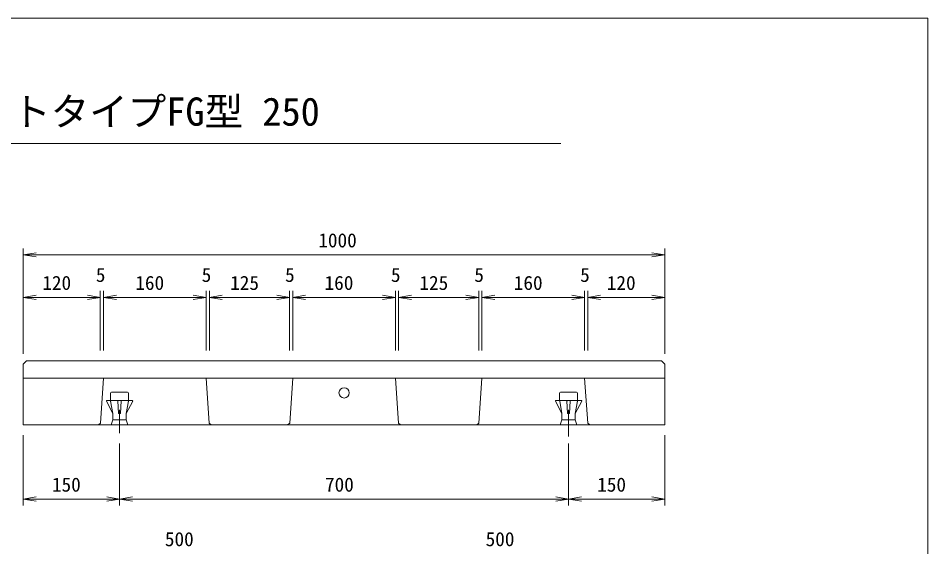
# Model space of a CAD drawing. Units: millimetres, scale not verified. Extents: x 1549 to 15223, y 1105 to 10775.
# Drawn here: x 8133 to 15223, y 6655 to 10775 of the extents above; entities that cross this region are included whole.
import ezdxf
from ezdxf.enums import TextEntityAlignment as Align

# ---------------------------------------------------------------- set-up
doc = ezdxf.new("R2010")
doc.units = ezdxf.units.MM
doc.header["$LTSCALE"] = 20
for name, color, linetype, lineweight in [('0_2', 7, 'Continuous', 18), ('D-STR-DIM（寸法）', 7, 'Continuous', 18), ('D-STR-STR1（構造物）', 7, 'Continuous', 18), ('D-STR（構造物外形線）', 1, 'Continuous', 18), ('D-TTL(外枠）', 2, 'Continuous', 18), ('D-TTL-LINE（枠内）', 2, 'Continuous', 18)]:
    doc.layers.add(name, color=color, linetype=linetype, lineweight=lineweight)
doc.layers.add('D-TTL-TXT（文字）', color=7, linetype='Continuous')
doc.styles.add('ＭＳ ゴシック', font='')
doc.styles.get('ＭＳ ゴシック').set_extended_font_data('MS Gothic')

msp = doc.modelspace()

# ---------------------------------------------------------------- linework, layer by layer
at = {"layer": '0_2'}
for p, q in [((8173.06, 8930.47), (8273.06, 8947.13)), ((13073.06, 8947.13), (13173.06, 8930.47)), ((8273.06, 8913.8), (8173.06, 8930.47)), ((8173.06, 8930.47), (8273.06, 8930.47)), ((13173.06, 8930.47), (13073.06, 8913.8)), ((13173.06, 8930.47), (13073.06, 8930.47)), ((8173.06, 8598.78), (8273.06, 8615.45)), ((8273.06, 8582.12), (8173.06, 8598.78)), ((8173.06, 8598.78), (8273.06, 8598.78)), ((8673.06, 8615.45), (8773.06, 8598.78)), ((8673.06, 8615.45), (8773.06, 8598.78)), ((8773.06, 8598.78), (8673.06, 8582.12)), ((8773.06, 8598.78), (8673.06, 8598.78)), ((8773.06, 8598.78), (8673.06, 8582.12)), ((8773.06, 8598.78), (8673.06, 8598.78)), ((8798.06, 8598.78), (8898.06, 8615.45)), ((8798.06, 8598.78), (8898.06, 8615.45)), ((8898.06, 8582.12), (8798.06, 8598.78)), ((8798.06, 8598.78), (8898.06, 8598.78)), ((8898.06, 8582.12), (8798.06, 8598.78)), ((8798.06, 8598.78), (8898.06, 8598.78)), ((9498.06, 8615.45), (9598.06, 8598.78)), ((9498.06, 8615.45), (9598.06, 8598.78)), ((9598.06, 8598.78), (9498.06, 8582.12)), ((9598.06, 8598.78), (9498.06, 8598.78)), ((9598.06, 8598.78), (9498.06, 8582.12)), ((9598.06, 8598.78), (9498.06, 8598.78)), ((9623.06, 8598.78), (9723.06, 8615.45)), ((9623.06, 8598.78), (9723.06, 8615.45)), ((9723.06, 8582.12), (9623.06, 8598.78)), ((9623.06, 8598.78), (9723.06, 8598.78)), ((9723.06, 8582.12), (9623.06, 8598.78)), ((9623.06, 8598.78), (9723.06, 8598.78)), ((10148.06, 8615.45), (10248.06, 8598.78)), ((10148.06, 8615.45), (10248.06, 8598.78)), ((10248.06, 8598.78), (10148.06, 8582.12)), ((10248.06, 8598.78), (10148.06, 8598.78)), ((10248.06, 8598.78), (10148.06, 8582.12)), ((10248.06, 8598.78), (10148.06, 8598.78)), ((10273.06, 8598.78), (10373.06, 8615.45)), ((10273.06, 8598.78), (10373.06, 8615.45)), ((10373.06, 8582.12), (10273.06, 8598.78)), ((10273.06, 8598.78), (10373.06, 8598.78)), ((10373.06, 8582.12), (10273.06, 8598.78)), ((10273.06, 8598.78), (10373.06, 8598.78)), ((10973.06, 8615.45), (11073.06, 8598.78)), ((10973.06, 8615.45), (11073.06, 8598.78)), ((11073.06, 8598.78), (10973.06, 8582.12)), ((11073.06, 8598.78), (10973.06, 8598.78)), ((11073.06, 8598.78), (10973.06, 8582.12)), ((11073.06, 8598.78), (10973.06, 8598.78)), ((11098.06, 8598.78), (11198.06, 8615.45)), ((11098.06, 8598.78), (11198.06, 8615.45)), ((11198.06, 8582.12), (11098.06, 8598.78)), ((11098.06, 8598.78), (11198.06, 8598.78)), ((11198.06, 8582.12), (11098.06, 8598.78)), ((11098.06, 8598.78), (11198.06, 8598.78)), ((11623.06, 8615.45), (11723.06, 8598.78)), ((11623.06, 8615.45), (11723.06, 8598.78)), ((11723.06, 8598.78), (11623.06, 8582.12)), ((11723.06, 8598.78), (11623.06, 8598.78)), ((11723.06, 8598.78), (11623.06, 8582.12)), ((11723.06, 8598.78), (11623.06, 8598.78)), ((11748.06, 8598.78), (11848.06, 8615.45)), ((11748.06, 8598.78), (11848.06, 8615.45)), ((11848.06, 8582.12), (11748.06, 8598.78)), ((11748.06, 8598.78), (11848.06, 8598.78)), ((11848.06, 8582.12), (11748.06, 8598.78)), ((11748.06, 8598.78), (11848.06, 8598.78)), ((12448.06, 8615.45), (12548.06, 8598.78)), ((12448.06, 8615.45), (12548.06, 8598.78)), ((12548.06, 8598.78), (12448.06, 8582.12)), ((12548.06, 8598.78), (12448.06, 8598.78)), ((12548.06, 8598.78), (12448.06, 8582.12)), ((12548.06, 8598.78), (12448.06, 8598.78)), ((12573.06, 8598.78), (12673.06, 8615.45)), ((12573.06, 8598.78), (12673.06, 8615.45)), ((12673.06, 8582.12), (12573.06, 8598.78)), ((12573.06, 8598.78), (12673.06, 8598.78)), ((12673.06, 8582.12), (12573.06, 8598.78)), ((12573.06, 8598.78), (12673.06, 8598.78)), ((13073.06, 8615.45), (13173.06, 8598.78)), ((13173.06, 8598.78), (13073.06, 8582.12)), ((13173.06, 8598.78), (13073.06, 8598.78)), ((8173.06, 7026.44), (8273.06, 7043.11)), ((8273.06, 7009.78), (8173.06, 7026.44)), ((8173.06, 7026.44), (8273.06, 7026.44)), ((8823.06, 7043.11), (8923.06, 7026.44)), ((8923.06, 7026.44), (8823.06, 7009.78)), ((8923.06, 7026.44), (8823.06, 7026.44)), ((8923.06, 7026.44), (9023.06, 7043.11)), ((9023.06, 7009.78), (8923.06, 7026.44)), ((8923.06, 7026.44), (9023.06, 7026.44)), ((12323.06, 7043.11), (12423.06, 7026.44)), ((12423.06, 7026.44), (12323.06, 7009.78)), ((12423.06, 7026.44), (12323.06, 7026.44)), ((12423.06, 7026.44), (12523.06, 7043.11)), ((12523.06, 7009.78), (12423.06, 7026.44)), ((12423.06, 7026.44), (12523.06, 7026.44)), ((13073.06, 7043.11), (13173.06, 7026.44)), ((13173.06, 7026.44), (13073.06, 7009.78)), ((13173.06, 7026.44), (13073.06, 7026.44))]:
    msp.add_line(p, q, dxfattribs=at)
at = {"layer": 'D-STR-DIM（寸法）'}
for p, q in [((8173.06, 8159.34), (8173.06, 8980.47)), ((13173.06, 8159.34), (13173.06, 8980.47)), ((8273.06, 8930.47), (13073.06, 8930.47)), ((8173.06, 8200.61), (8173.06, 8648.78)), ((8273.06, 8598.78), (8673.06, 8598.78)), ((8673.06, 8598.78), (8573.06, 8598.78)), ((8773.06, 8200.61), (8773.06, 8648.78)), ((8773.06, 8184.34), (8773.06, 8648.78)), ((8798.06, 8184.34), (8798.06, 8648.78)), ((8798.06, 8200.61), (8798.06, 8648.78)), ((8898.06, 8598.78), (9498.06, 8598.78)), ((8898.06, 8598.78), (8998.06, 8598.78)), ((9498.06, 8598.78), (9398.06, 8598.78)), ((9598.06, 8184.34), (9598.06, 8648.78)), ((9598.06, 8200.61), (9598.06, 8648.78)), ((9623.06, 8184.34), (9623.06, 8648.78)), ((9623.06, 8200.61), (9623.06, 8648.78)), ((9723.06, 8598.78), (10148.06, 8598.78)), ((9723.06, 8598.78), (9823.06, 8598.78)), ((10148.06, 8598.78), (10048.06, 8598.78)), ((10248.06, 8200.61), (10248.06, 8648.78)), ((10248.06, 8184.34), (10248.06, 8648.78)), ((10273.06, 8200.61), (10273.06, 8648.78)), ((10273.06, 8184.34), (10273.06, 8648.78)), ((10373.06, 8598.78), (10473.06, 8598.78)), ((10373.06, 8598.78), (10973.06, 8598.78)), ((10973.06, 8598.78), (10873.06, 8598.78)), ((11073.06, 8184.34), (11073.06, 8648.78)), ((11073.06, 8200.61), (11073.06, 8648.78)), ((11098.06, 8184.34), (11098.06, 8648.78)), ((11098.06, 8200.61), (11098.06, 8648.78)), ((11198.06, 8598.78), (11623.06, 8598.78)), ((11198.06, 8598.78), (11298.06, 8598.78)), ((11623.06, 8598.78), (11523.06, 8598.78)), ((11723.06, 8184.34), (11723.06, 8648.78)), ((11723.06, 8200.61), (11723.06, 8648.78)), ((11748.06, 8184.34), (11748.06, 8648.78)), ((11748.06, 8200.61), (11748.06, 8648.78)), ((11848.06, 8598.78), (12448.06, 8598.78)), ((11848.06, 8598.78), (11948.06, 8598.78)), ((12448.06, 8598.78), (12348.06, 8598.78)), ((12548.06, 8184.34), (12548.06, 8648.78)), ((12548.06, 8200.61), (12548.06, 8648.78)), ((12573.06, 8200.61), (12573.06, 8648.78)), ((12573.06, 8184.34), (12573.06, 8648.78)), ((12673.06, 8598.78), (12773.06, 8598.78)), ((12673.06, 8598.78), (13073.06, 8598.78)), ((13173.06, 8200.61), (13173.06, 8648.78)), ((8173.06, 7524.34), (8173.06, 6976.44)), ((13173.06, 7524.34), (13173.06, 6976.44)), ((8923.06, 7460.47), (8923.06, 6976.44)), ((8923.06, 7460.47), (8923.06, 6976.44)), ((12423.06, 7460.47), (12423.06, 6976.44)), ((12423.06, 7460.47), (12423.06, 6976.44)), ((8823.06, 7026.44), (8273.06, 7026.44)), ((12323.06, 7026.44), (9023.06, 7026.44)), ((12523.06, 7026.44), (13073.06, 7026.44))]:
    msp.add_line(p, q, dxfattribs=at)
at = {"layer": 'D-STR-STR1（構造物）'}
for p, q in [((8853.06, 7851.84), (8853.06, 7794.34)), ((8985.56, 7859.34), (8860.56, 7859.34)), ((8993.06, 7794.34), (8993.06, 7851.84)), ((12353.06, 7794.34), (12353.06, 7851.84)), ((12360.56, 7859.34), (12485.56, 7859.34)), ((12493.06, 7851.84), (12493.06, 7794.34)), ((8820.15, 7790.36), (8870.56, 7694.34)), ((9023.56, 7794.34), (8822.56, 7794.34)), ((8853.84, 7789.91), (8870.56, 7694.34)), ((8988.56, 7794.34), (8857.56, 7794.34)), ((8910.71, 7791.34), (8915.56, 7694.34)), ((8932.56, 7794.34), (8913.56, 7794.34)), ((8930.56, 7694.34), (8935.41, 7791.34)), ((8975.56, 7694.34), (9025.97, 7790.36)), ((8975.56, 7694.34), (8992.29, 7789.91)), ((12370.56, 7694.34), (12320.15, 7790.36)), ((12322.56, 7794.34), (12523.56, 7794.34)), ((12370.56, 7694.34), (12353.84, 7789.91)), ((12357.56, 7794.34), (12488.56, 7794.34)), ((12415.56, 7694.34), (12410.71, 7791.34)), ((12413.56, 7794.34), (12432.56, 7794.34)), ((12435.41, 7791.34), (12430.56, 7694.34)), ((12525.97, 7790.36), (12475.56, 7694.34)), ((12492.29, 7789.91), (12475.56, 7694.34)), ((8870.56, 7644.34), (8870.56, 7694.34)), ((8915.56, 7694.34), (8930.56, 7694.34)), ((8923.06, 7540.47), (8923.06, 7721.25)), ((8975.56, 7644.34), (8975.56, 7694.34)), ((12370.56, 7644.34), (12370.56, 7694.34)), ((12430.56, 7694.34), (12415.56, 7694.34)), ((12423.06, 7540.47), (12423.06, 7721.25)), ((12423.06, 7540.47), (12423.06, 7721.25)), ((12423.06, 7540.47), (12423.06, 7721.25)), ((12423.06, 7513.95), (12423.06, 7694.73)), ((12475.56, 7644.34), (12475.56, 7694.34)), ((8870.56, 7644.34), (8858.06, 7604.34)), ((8870.56, 7644.34), (8975.56, 7644.34)), ((8975.56, 7644.34), (8988.06, 7604.34)), ((12370.56, 7644.34), (12358.06, 7604.34)), ((12475.56, 7644.34), (12370.56, 7644.34)), ((12475.56, 7644.34), (12488.06, 7604.34))]:
    msp.add_line(p, q, dxfattribs=at)
for centre, radius, start, end in [((8860.56, 7851.84), 7.5, 90, 180), ((8985.56, 7851.84), 7.5, 0, 90), ((12360.56, 7851.84), 7.5, 90, 180), ((12485.56, 7851.84), 7.5, 0, 90), ((8824.65, 7790.36), 4.5, 117.69948, 180.00002), ((8858.34, 7789.91), 4.5, 99.92624, 180), ((8913.71, 7791.34), 3, 92.8624, 180), ((8932.41, 7791.34), 3, 0, 87.1376), ((8987.79, 7789.91), 4.5, 0, 80.07376), ((9021.47, 7790.36), 4.5, 0, 62.30054), ((12324.65, 7790.36), 4.5, 117.69946, 180), ((12358.34, 7789.91), 4.5, 99.92624, 180), ((12413.71, 7791.34), 3, 92.8624, 180), ((12432.41, 7791.34), 3, 0, 87.1376), ((12487.79, 7789.91), 4.5, 0, 80.07376), ((12521.47, 7790.36), 4.5, 359.99998, 62.30052)]:
    msp.add_arc(centre, radius, start, end, dxfattribs=at)
at = {"layer": 'D-STR（構造物外形線）'}
for p, q in [((8173.06, 8079.34), (8198.06, 8104.34)), ((13148.06, 8104.34), (8198.06, 8104.34)), ((13173.06, 8079.34), (13148.06, 8104.34)), ((8173.06, 7604.34), (8173.06, 8079.34)), ((8173.06, 7604.34), (8173.06, 8079.34)), ((13173.06, 7604.34), (13173.06, 8079.34)), ((13173.06, 7604.34), (8173.06, 7604.34))]:
    msp.add_line(p, q, dxfattribs=at)
at = {"layer": 'D-STR（構造物外形線）', "color": 7}
for p, q in [((13173.06, 7969.34), (8173.06, 7969.34)), ((8798.06, 7969.34), (8774.09, 7619.3)), ((9598.06, 7969.34), (9622.04, 7619.3)), ((10273.06, 7969.34), (10249.09, 7619.3)), ((11073.06, 7969.34), (11097.04, 7619.3)), ((11748.06, 7969.34), (11724.09, 7619.3)), ((12548.06, 7969.34), (12572.04, 7619.3)), ((8758.06, 7604.34), (8774.09, 7619.3)), ((9638.06, 7604.34), (9622.04, 7619.3)), ((10233.06, 7604.34), (10249.09, 7619.3)), ((11113.06, 7604.34), (11097.04, 7619.3)), ((11708.06, 7604.34), (11724.09, 7619.3)), ((12588.06, 7604.34), (12572.04, 7619.3))]:
    msp.add_line(p, q, dxfattribs=at)
at = {"layer": 'D-STR（構造物外形線）'}
msp.add_circle((10673.06, 7854.34), 40, dxfattribs=at)
at = {"layer": 'D-TTL(外枠）'}
for q in [(1549.48, 10774.88), (15223.01, 1105.12)]:
    msp.add_line((15223.01, 10774.88), q, dxfattribs=at)
at = {"layer": 'D-TTL-LINE（枠内）'}
msp.add_line((4419.61, 9798.49), (12363.52, 9798.49), dxfattribs=at)

# ---------------------------------------------------------------- texts
at = {"layer": 'D-STR-DIM（寸法）', "style": 'ＭＳ ゴシック'}
for s, p in [('1000', (10472.43, 8955.47)), ('5', (8738.35, 8686.28)), ('5', (9563.35, 8686.28)), ('5', (10213.35, 8686.28)), ('5', (11038.35, 8686.28)), ('5', (11688.35, 8686.28)), ('5', (12513.35, 8686.28)), ('120', (8321.16, 8623.78)), ('160', (9046.16, 8623.78)), ('125', (9785.56, 8623.78)), ('160', (10521.16, 8623.78)), ('125', (11260.56, 8623.78)), ('160', (11996.16, 8623.78)), ('120', (12721.16, 8623.78)), ('150', (8396.16, 7051.44)), ('700', (10524.58, 7051.44)), ('150', (12646.16, 7051.44)), ('500', (9276.49, 6626.48)), ('500', (11776.49, 6626.48))]:
    msp.add_text(s, height=110, dxfattribs=at).set_placement(p, align=Align.BOTTOM_LEFT)
at = {"layer": 'D-TTL-TXT（文字）', "style": 'ＭＳ ゴシック'}
msp.add_text('かんたん側溝\u3000蓋\u3000フラットタイプFG型 250', height=219.9, dxfattribs=at).set_placement((4487.77, 9871.06), align=Align.BOTTOM_LEFT)

doc.saveas('drawing.dxf')
